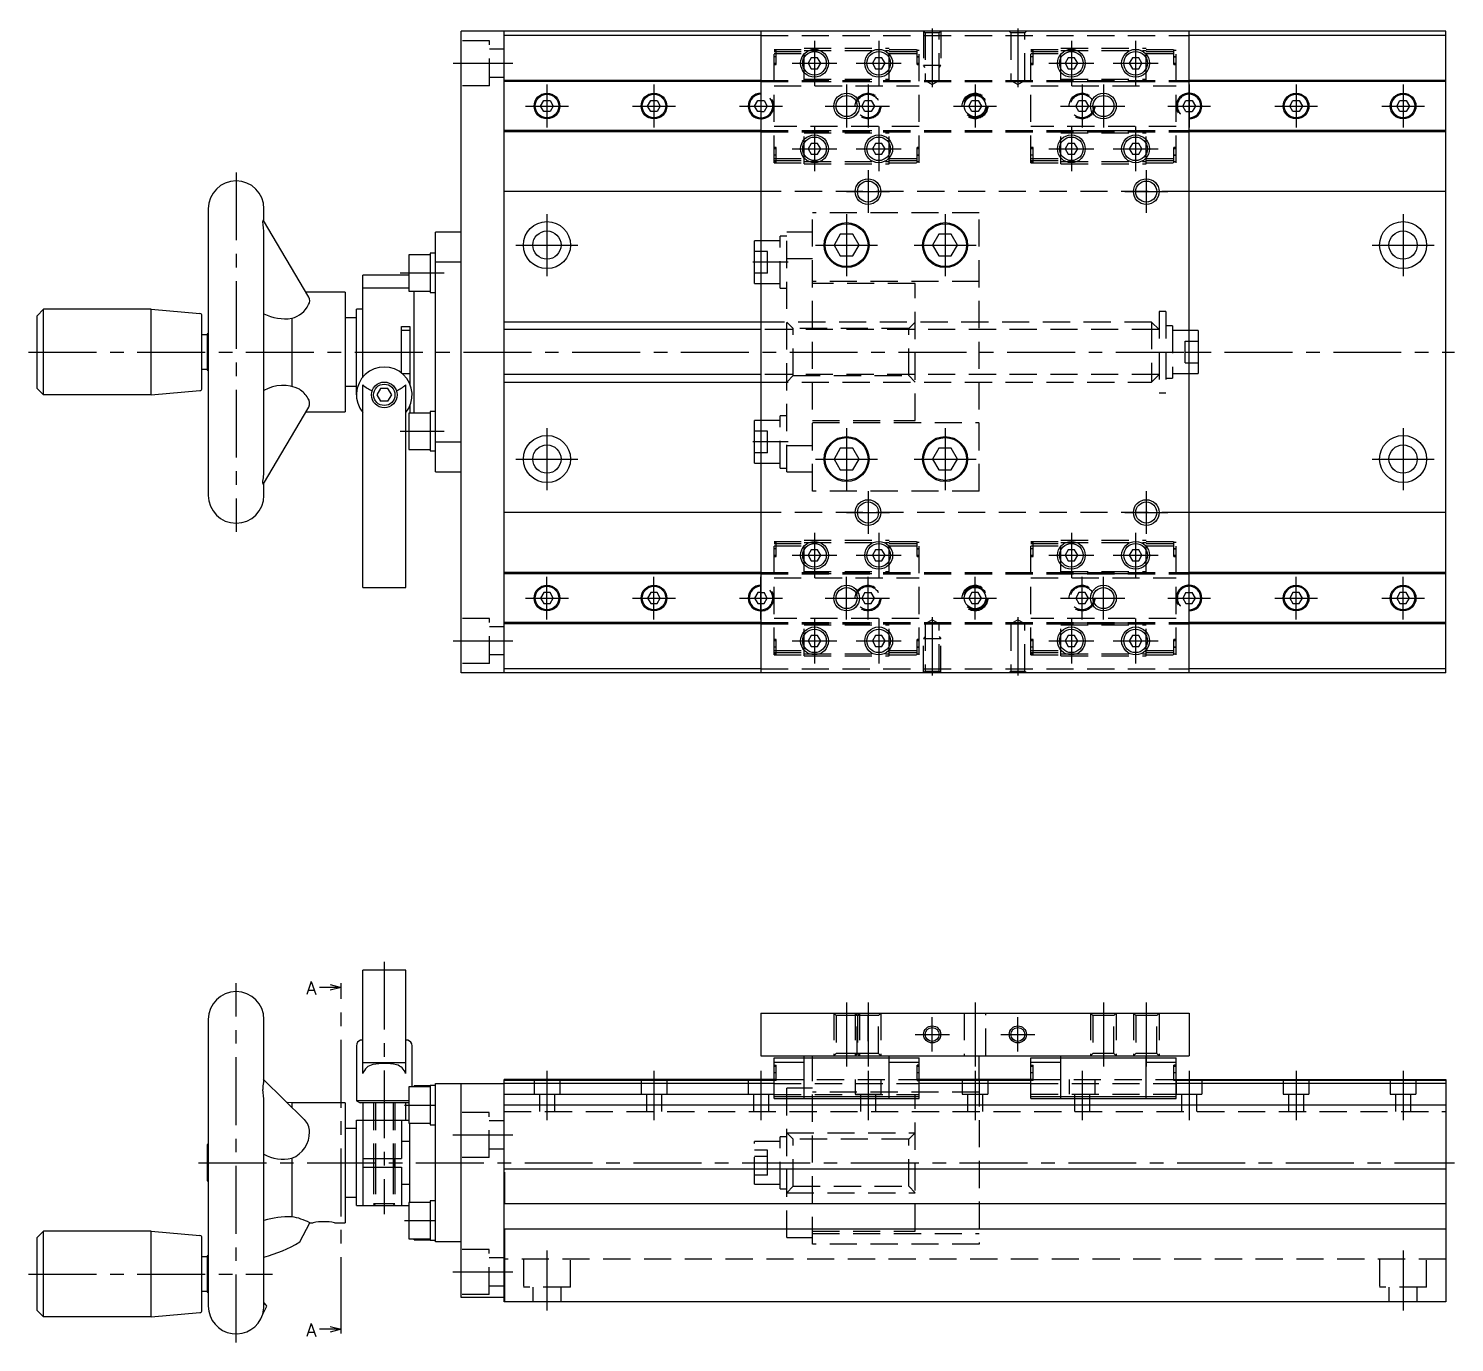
# Model space of a CAD drawing. Extents: x -2 to 534, y -8 to 325.
# Drawn here: x 200.9 to 534, y 18 to 325.1 of the extents above; entities that cross this region are included whole.
import ezdxf

# ---------------------------------------------------------------- set-up
doc = ezdxf.new("R2010")
doc.units = 0
doc.header["$LTSCALE"] = 0.5
doc.linetypes.add('CENTER', pattern=[50.8, 31.75, -6.35, 6.35, -6.35])
doc.linetypes.add('DASHED', pattern=[19.05, 12.7, -6.35])
for name, color, linetype in [('MSM_CENTER', 1, 'CENTER'), ('MSM_CONTINUOUS', 7, 'CONTINUOUS'), ('MSM_DASHED', 4, 'DASHED'), ('MSM_NARROW', 5, 'CONTINUOUS'), ('MSM_PART_NUMBER', 7, 'CONTINUOUS')]:
    doc.layers.add(name, color=color, linetype=linetype)
doc.styles.get("Standard").update_dxf_attribs({"font": 'txt.shx', "height": 3, "bigfont": 'bigfont.shx'})

msp = doc.modelspace()

# ---------------------------------------------------------------- linework, layer by layer
at = {"layer": 'MSM_CENTER'}
for p, q in [((412.01, 325.1), (412.01, 311.42)), ((432.01, 325.1), (432.01, 311.42)), ((384.51, 322.23), (384.51, 311.73)), ((399.51, 322.23), (399.51, 311.73)), ((444.51, 322.23), (444.51, 311.73)), ((459.51, 322.23), (459.51, 311.73)), ((300.08, 316.98), (314.08, 316.98)), ((375.58, 318.48), (375.03, 318.48)), ((379.26, 316.98), (389.76, 316.98)), ((394.26, 316.98), (404.76, 316.98)), ((408.98, 318.48), (408.43, 318.48)), ((435.58, 318.48), (435.03, 318.48)), ((439.26, 316.98), (449.76, 316.98)), ((454.26, 316.98), (464.76, 316.98)), ((468.98, 318.48), (468.43, 318.48)), ((322.01, 311.98), (322.01, 301.98)), ((347.01, 311.98), (347.01, 301.98)), ((372.01, 311.98), (372.01, 301.98)), ((392.01, 311.98), (392.01, 301.98)), ((397.01, 311.98), (397.01, 301.98)), ((422.01, 311.98), (422.01, 301.98)), ((447.01, 311.98), (447.01, 301.98)), ((452.01, 311.98), (452.01, 301.98)), ((472.01, 311.98), (472.01, 301.98)), ((497.01, 311.98), (497.01, 301.98)), ((522.01, 311.98), (522.01, 301.98)), ((317.01, 306.98), (327.01, 306.98)), ((342.01, 306.98), (352.01, 306.98)), ((367.01, 306.98), (377.01, 306.98)), ((387.01, 306.98), (402.01, 306.98)), ((417.01, 306.98), (427.01, 306.98)), ((442.01, 306.98), (457.01, 306.98)), ((467.01, 306.98), (477.01, 306.98)), ((492.01, 306.98), (502.01, 306.98)), ((517.01, 306.98), (527.01, 306.98)), ((384.51, 302.23), (384.51, 291.73)), ((399.51, 302.23), (399.51, 291.73)), ((444.51, 302.23), (444.51, 291.73)), ((459.51, 302.23), (459.51, 291.73)), ((379.26, 296.98), (389.76, 296.98)), ((394.26, 296.98), (404.76, 296.98)), ((439.26, 296.98), (449.76, 296.98)), ((454.26, 296.98), (464.76, 296.98)), ((375.58, 295.48), (375.03, 295.48)), ((408.98, 295.48), (408.43, 295.48)), ((435.58, 295.48), (435.03, 295.48)), ((468.98, 295.48), (468.43, 295.48)), ((249.41, 291.48), (249.41, 207.48)), ((397.01, 291.98), (397.01, 281.98)), ((462.01, 291.98), (462.01, 281.98)), ((392.01, 286.98), (402.01, 286.98)), ((457.01, 286.98), (467.01, 286.98)), ((322.01, 281.73), (322.01, 267.23)), ((392.01, 281.73), (392.01, 267.23)), ((415.01, 281.73), (415.01, 267.23)), ((522.01, 281.73), (522.01, 267.23)), ((314.76, 274.48), (329.26, 274.48)), ((384.76, 274.48), (399.26, 274.48)), ((407.76, 274.48), (422.26, 274.48)), ((514.76, 274.48), (529.26, 274.48)), ((378.38, 270.48), (370.13, 270.48)), ((287.71, 267.98), (298.01, 267.98)), ((200.91, 249.48), (534.01, 249.48)), ((287.71, 230.98), (298.01, 230.98)), ((322.01, 231.73), (322.01, 217.23)), ((392.01, 231.73), (392.01, 217.23)), ((415.01, 231.73), (415.01, 217.23)), ((522.01, 231.73), (522.01, 217.23)), ((378.38, 228.48), (370.13, 228.48)), ((314.76, 224.48), (329.26, 224.48)), ((384.76, 224.48), (399.26, 224.48)), ((407.76, 224.48), (422.26, 224.48)), ((514.76, 224.48), (529.26, 224.48)), ((397.01, 216.98), (397.01, 206.98)), ((462.01, 216.98), (462.01, 206.98)), ((392.01, 211.98), (402.01, 211.98)), ((457.01, 211.98), (467.01, 211.98)), ((384.51, 207.23), (384.51, 196.73)), ((399.51, 207.23), (399.51, 196.73)), ((444.51, 207.23), (444.51, 196.73)), ((459.51, 207.23), (459.51, 196.73)), ((375.58, 203.48), (375.03, 203.48)), ((408.98, 203.48), (408.43, 203.48)), ((435.58, 203.48), (435.03, 203.48)), ((468.98, 203.48), (468.43, 203.48)), ((379.26, 201.98), (389.76, 201.98)), ((394.26, 201.98), (404.76, 201.98)), ((439.26, 201.98), (449.76, 201.98)), ((454.26, 201.98), (464.76, 201.98)), ((322.01, 186.98), (322.01, 196.98)), ((347.01, 186.98), (347.01, 196.98)), ((372.01, 186.98), (372.01, 196.98)), ((392.01, 186.98), (392.01, 196.98)), ((397.01, 186.98), (397.01, 196.98)), ((422.01, 186.98), (422.01, 196.98)), ((447.01, 186.98), (447.01, 196.98)), ((452.01, 186.98), (452.01, 196.98)), ((472.01, 186.98), (472.01, 196.98)), ((497.01, 186.98), (497.01, 196.98)), ((522.01, 186.98), (522.01, 196.98)), ((317.01, 191.98), (327.01, 191.98)), ((342.01, 191.98), (352.01, 191.98)), ((367.01, 191.98), (377.01, 191.98)), ((387.01, 191.98), (402.01, 191.98)), ((417.01, 191.98), (427.01, 191.98)), ((442.01, 191.98), (457.01, 191.98)), ((467.01, 191.98), (477.01, 191.98)), ((492.01, 191.98), (502.01, 191.98)), ((517.01, 191.98), (527.01, 191.98)), ((384.51, 187.23), (384.51, 176.73)), ((399.51, 187.23), (399.51, 176.73)), ((412.01, 187.53), (412.01, 173.86)), ((432.01, 187.53), (432.01, 173.86)), ((444.51, 187.23), (444.51, 176.73)), ((459.51, 187.23), (459.51, 176.73)), ((300.08, 181.98), (314.08, 181.98)), ((375.58, 180.48), (375.03, 180.48)), ((379.26, 181.98), (389.76, 181.98)), ((394.26, 181.98), (404.76, 181.98)), ((408.98, 180.48), (408.43, 180.48)), ((435.58, 180.48), (435.03, 180.48)), ((439.26, 181.98), (449.76, 181.98)), ((454.26, 181.98), (464.76, 181.98)), ((468.98, 180.48), (468.43, 180.48)), ((284.01, 107), (284.01, 48)), ((249.41, 18), (249.41, 102)), ((273.91, 22.08), (273.91, 100)), ((392.01, 97.5), (392.01, 82.5)), ((397.01, 97.5), (397.01, 82.5)), ((422.01, 97.5), (422.01, 82.5)), ((452.01, 97.5), (452.01, 82.5)), ((462.01, 97.5), (462.01, 82.5)), ((412.01, 86), (412.01, 94)), ((432.01, 86), (432.01, 94)), ((408.01, 90), (416.01, 90)), ((428.01, 90), (436.01, 90)), ((322.01, 81.5), (322.01, 70)), ((347.01, 81.5), (347.01, 70)), ((372.01, 81.5), (372.01, 70)), ((375.58, 81), (375.03, 81)), ((397.01, 81.5), (397.01, 70)), ((408.98, 81), (408.43, 81)), ((422.01, 81.5), (422.01, 70)), ((435.58, 81), (435.03, 81)), ((447.01, 81.5), (447.01, 70)), ((468.98, 81), (468.43, 81)), ((472.01, 81.5), (472.01, 70)), ((497.01, 81.5), (497.01, 70)), ((522.01, 81.5), (522.01, 70)), ((288.71, 73.5), (296.01, 73.5)), ((300.01, 66.5), (314.01, 66.5)), ((240.61, 60), (534.01, 60)), ((288.71, 46.5), (296.01, 46.5)), ((322.01, 39.5), (322.01, 25.5)), ((522.01, 39.5), (522.01, 25.5)), ((200.91, 34), (257.91, 34)), ((300.01, 34.5), (314.06, 34.5))]:
    msp.add_line(p, q, dxfattribs=at)
at = {"layer": 'MSM_CONTINUOUS'}
for p, q in [((302.01, 174.48), (302.01, 324.48)), ((312.01, 324.48), (302.01, 324.48)), ((312.01, 174.48), (312.01, 324.48)), ((312.01, 324.43), (312.06, 324.43)), ((372.01, 323.48), (312.01, 323.48)), ((532.01, 324.48), (312.06, 324.48)), ((312.06, 324.48), (312.06, 324.43)), ((372.01, 324.48), (372.01, 174.48)), ((472.01, 174.48), (472.01, 324.48)), ((532.01, 323.48), (472.01, 323.48)), ((532.01, 174.48), (532.01, 324.48)), ((383.77, 318.26), (383.03, 316.98)), ((383.03, 316.98), (383.77, 315.7)), ((385.25, 318.26), (383.77, 318.26)), ((385.99, 316.98), (385.25, 318.26)), ((385.25, 315.7), (385.99, 316.98)), ((398.77, 318.26), (398.03, 316.98)), ((398.03, 316.98), (398.77, 315.7)), ((400.25, 318.26), (398.77, 318.26)), ((400.99, 316.98), (400.25, 318.26)), ((400.25, 315.7), (400.99, 316.98)), ((443.77, 318.26), (443.03, 316.98)), ((443.03, 316.98), (443.77, 315.7)), ((445.25, 318.26), (443.77, 318.26)), ((445.99, 316.98), (445.25, 318.26)), ((445.25, 315.7), (445.99, 316.98)), ((458.77, 318.26), (458.03, 316.98)), ((458.03, 316.98), (458.77, 315.7)), ((460.25, 318.26), (458.77, 318.26)), ((460.99, 316.98), (460.25, 318.26)), ((460.25, 315.7), (460.99, 316.98)), ((383.77, 315.7), (385.25, 315.7)), ((398.77, 315.7), (400.25, 315.7)), ((443.77, 315.7), (445.25, 315.7)), ((458.77, 315.7), (460.25, 315.7)), ((372.01, 312.98), (312.01, 312.98)), ((372.01, 312.68), (312.01, 312.68)), ((532.01, 312.98), (472.01, 312.98)), ((531.96, 312.68), (472.01, 312.68)), ((531.96, 300.98), (531.96, 312.98)), ((320.53, 306.98), (321.27, 308.26)), ((321.27, 305.7), (320.53, 306.98)), ((321.27, 308.26), (322.75, 308.26)), ((322.75, 308.26), (323.49, 306.98)), ((323.49, 306.98), (322.75, 305.7)), ((345.53, 306.98), (346.27, 308.26)), ((346.27, 305.7), (345.53, 306.98)), ((346.27, 308.26), (347.75, 308.26)), ((347.75, 308.26), (348.49, 306.98)), ((348.49, 306.98), (347.75, 305.7)), ((370.53, 306.98), (371.27, 308.26)), ((371.27, 305.7), (370.53, 306.98)), ((371.27, 308.26), (372.01, 308.26)), ((420.53, 306.98), (421.27, 308.26)), ((421.27, 305.7), (420.53, 306.98)), ((421.27, 308.26), (422.75, 308.26)), ((422.75, 308.26), (423.49, 306.98)), ((423.49, 306.98), (422.75, 305.7)), ((472.01, 308.26), (472.75, 308.26)), ((472.75, 308.26), (473.49, 306.98)), ((473.49, 306.98), (472.75, 305.7)), ((495.53, 306.98), (496.27, 308.26)), ((496.27, 305.7), (495.53, 306.98)), ((496.27, 308.26), (497.75, 308.26)), ((497.75, 308.26), (498.49, 306.98)), ((498.49, 306.98), (497.75, 305.7)), ((520.53, 306.98), (521.27, 308.26)), ((521.27, 305.7), (520.53, 306.98)), ((521.27, 308.26), (522.75, 308.26)), ((522.75, 308.26), (523.49, 306.98)), ((523.49, 306.98), (522.75, 305.7)), ((322.75, 305.7), (321.27, 305.7)), ((347.75, 305.7), (346.27, 305.7)), ((372.01, 305.7), (371.27, 305.7)), ((422.75, 305.7), (421.27, 305.7)), ((472.01, 305.7), (472.75, 305.7)), ((497.75, 305.7), (496.27, 305.7)), ((522.75, 305.7), (521.27, 305.7)), ((372.01, 301.28), (312.01, 301.28)), ((372.01, 300.98), (312.01, 300.98)), ((531.96, 301.28), (472.01, 301.28)), ((531.96, 300.98), (472.01, 300.98)), ((383.77, 298.26), (383.03, 296.98)), ((383.03, 296.98), (383.77, 295.7)), ((385.25, 298.26), (383.77, 298.26)), ((385.99, 296.98), (385.25, 298.26)), ((385.25, 295.7), (385.99, 296.98)), ((398.77, 298.26), (398.03, 296.98)), ((398.03, 296.98), (398.77, 295.7)), ((400.25, 298.26), (398.77, 298.26)), ((400.99, 296.98), (400.25, 298.26)), ((400.25, 295.7), (400.99, 296.98)), ((443.77, 298.26), (443.03, 296.98)), ((443.03, 296.98), (443.77, 295.7)), ((445.25, 298.26), (443.77, 298.26)), ((445.99, 296.98), (445.25, 298.26)), ((445.25, 295.7), (445.99, 296.98)), ((458.77, 298.26), (458.03, 296.98)), ((458.03, 296.98), (458.77, 295.7)), ((460.25, 298.26), (458.77, 298.26)), ((460.99, 296.98), (460.25, 298.26)), ((460.25, 295.7), (460.99, 296.98)), ((383.77, 295.7), (385.25, 295.7)), ((398.77, 295.7), (400.25, 295.7)), ((443.77, 295.7), (445.25, 295.7)), ((458.77, 295.7), (460.25, 295.7)), ((372.01, 286.98), (312.01, 286.98)), ((532.01, 286.98), (472.01, 286.98)), ((242.91, 282.98), (242.91, 215.98)), ((266.4, 262.33), (255.81, 280.23)), ((255.91, 280.07), (255.91, 282.98)), ((255.91, 222.01), (255.91, 276.94)), ((302.01, 277.48), (296.01, 277.48)), ((296.01, 221.48), (296.01, 277.48)), ((390.54, 277.02), (389.08, 274.48)), ((393.47, 277.02), (390.54, 277.02)), ((394.94, 274.48), (393.47, 277.02)), ((413.54, 277.02), (412.08, 274.48)), ((416.47, 277.02), (413.54, 277.02)), ((417.94, 274.48), (416.47, 277.02)), ((370.51, 265.48), (370.51, 275.48)), ((372.01, 275.48), (370.51, 275.48)), ((389.08, 274.48), (390.54, 271.94)), ((393.47, 271.94), (394.94, 274.48)), ((412.08, 274.48), (413.54, 271.94)), ((416.47, 271.94), (417.94, 274.48)), ((289.71, 272.23), (289.71, 263.73)), ((294.71, 272.23), (289.71, 272.23)), ((294.71, 272.58), (294.71, 263.38)), ((296.01, 272.58), (294.71, 272.58)), ((302.01, 270.49), (296.01, 270.49)), ((390.54, 271.94), (393.47, 271.94)), ((413.54, 271.94), (416.47, 271.94)), ((279.01, 243.63), (279.01, 267.48)), ((289.71, 267.48), (279.01, 267.48)), ((274.91, 263.48), (265.73, 263.48)), ((274.91, 263.48), (274.91, 235.48)), ((289.71, 264.44), (279.01, 264.44)), ((289.71, 263.73), (294.71, 263.73)), ((291.01, 235.23), (291.01, 263.73)), ((294.71, 263.38), (296.01, 263.38)), ((370.51, 265.48), (372.01, 265.48)), ((202.91, 257.98), (204.41, 259.48)), ((202.91, 240.98), (202.91, 257.98)), ((229.57, 259.48), (204.41, 259.48)), ((204.41, 239.48), (204.41, 259.48)), ((229.57, 239.48), (229.57, 259.48)), ((229.57, 259.48), (240.95, 258.48)), ((241.41, 240.97), (241.41, 257.98)), ((262.41, 257.37), (262.41, 241.42)), ((277.51, 257.48), (274.91, 257.48)), ((277.51, 239.48), (277.51, 259.48)), ((279.01, 259.48), (277.51, 259.48)), ((242.61, 253.48), (241.41, 253.48)), ((242.61, 253.73), (242.61, 245.23)), ((242.91, 253.73), (242.61, 253.73)), ((288.01, 255.48), (290.01, 255.48)), ((288.01, 244.6), (288.01, 255.48)), ((290.01, 254.48), (288.01, 254.48)), ((290.01, 255.48), (290.01, 241.98)), ((372.01, 256.48), (312.01, 256.48)), ((474.11, 254.48), (472.01, 254.48)), ((474.11, 254.48), (474.11, 244.48)), ((241.41, 245.48), (242.61, 245.48)), ((242.61, 245.23), (242.91, 245.23)), ((288.16, 244.48), (290.01, 244.48)), ((472.01, 244.48), (474.11, 244.48)), ((204.41, 239.48), (202.91, 240.98)), ((229.57, 239.48), (240.95, 240.47)), ((274.91, 241.48), (277.51, 241.48)), ((279.01, 194.48), (279.01, 241.81)), ((283.14, 240.98), (282.28, 239.48)), ((284.87, 240.98), (283.14, 240.98)), ((285.74, 239.48), (284.87, 240.98)), ((289.01, 194.48), (289.01, 241.81)), ((312.01, 242.48), (372.01, 242.48)), ((229.57, 239.48), (204.41, 239.48)), ((255.81, 218.72), (266.4, 236.62)), ((282.28, 239.48), (283.14, 237.98)), ((284.87, 237.98), (283.14, 237.98)), ((284.87, 237.98), (285.74, 239.48)), ((290.01, 236.98), (290.01, 235.23)), ((265.73, 235.48), (274.91, 235.48)), ((289.71, 235.23), (289.71, 226.73)), ((294.71, 235.23), (289.71, 235.23)), ((294.71, 235.58), (294.71, 226.38)), ((296.01, 235.58), (294.71, 235.58)), ((370.51, 223.48), (370.51, 233.48)), ((372.01, 233.48), (370.51, 233.48)), ((289.71, 226.73), (294.71, 226.73)), ((296.01, 228.46), (302.01, 228.46)), ((390.54, 227.02), (389.08, 224.48)), ((393.47, 227.02), (390.54, 227.02)), ((394.94, 224.48), (393.47, 227.02)), ((413.54, 227.02), (412.08, 224.48)), ((416.47, 227.02), (413.54, 227.02)), ((417.94, 224.48), (416.47, 227.02)), ((294.71, 226.38), (296.01, 226.38)), ((370.51, 223.48), (372.01, 223.48)), ((389.08, 224.48), (390.54, 221.94)), ((393.47, 221.94), (394.94, 224.48)), ((412.08, 224.48), (413.54, 221.94)), ((416.47, 221.94), (417.94, 224.48)), ((296.01, 221.48), (302.01, 221.48)), ((390.54, 221.94), (393.47, 221.94)), ((413.54, 221.94), (416.47, 221.94)), ((255.91, 215.98), (255.91, 218.88)), ((372.01, 211.98), (312.01, 211.98)), ((532.01, 211.98), (472.01, 211.98)), ((383.77, 203.26), (383.03, 201.98)), ((385.25, 203.26), (383.77, 203.26)), ((385.99, 201.98), (385.25, 203.26)), ((398.77, 203.26), (398.03, 201.98)), ((400.25, 203.26), (398.77, 203.26)), ((400.99, 201.98), (400.25, 203.26)), ((443.77, 203.26), (443.03, 201.98)), ((445.25, 203.26), (443.77, 203.26)), ((445.99, 201.98), (445.25, 203.26)), ((458.77, 203.26), (458.03, 201.98)), ((460.25, 203.26), (458.77, 203.26)), ((460.99, 201.98), (460.25, 203.26)), ((383.03, 201.98), (383.77, 200.7)), ((383.77, 200.7), (385.25, 200.7)), ((385.25, 200.7), (385.99, 201.98)), ((398.03, 201.98), (398.77, 200.7)), ((398.77, 200.7), (400.25, 200.7)), ((400.25, 200.7), (400.99, 201.98)), ((443.03, 201.98), (443.77, 200.7)), ((443.77, 200.7), (445.25, 200.7)), ((445.25, 200.7), (445.99, 201.98)), ((458.03, 201.98), (458.77, 200.7)), ((458.77, 200.7), (460.25, 200.7)), ((460.25, 200.7), (460.99, 201.98)), ((372.01, 197.98), (312.01, 197.98)), ((372.01, 197.68), (312.01, 197.68)), ((531.96, 197.98), (472.01, 197.98)), ((531.96, 197.68), (472.01, 197.68)), ((531.96, 185.98), (531.96, 197.98)), ((279.01, 194.48), (289.01, 194.48)), ((321.27, 193.26), (320.53, 191.98)), ((322.75, 193.26), (321.27, 193.26)), ((323.49, 191.98), (322.75, 193.26)), ((346.27, 193.26), (345.53, 191.98)), ((347.75, 193.26), (346.27, 193.26)), ((348.49, 191.98), (347.75, 193.26)), ((371.27, 193.26), (370.53, 191.98)), ((372.01, 193.26), (371.27, 193.26)), ((421.27, 193.26), (420.53, 191.98)), ((422.75, 193.26), (421.27, 193.26)), ((423.49, 191.98), (422.75, 193.26)), ((472.01, 193.26), (472.75, 193.26)), ((473.49, 191.98), (472.75, 193.26)), ((496.27, 193.26), (495.53, 191.98)), ((497.75, 193.26), (496.27, 193.26)), ((498.49, 191.98), (497.75, 193.26)), ((521.27, 193.26), (520.53, 191.98)), ((522.75, 193.26), (521.27, 193.26)), ((523.49, 191.98), (522.75, 193.26)), ((320.53, 191.98), (321.27, 190.7)), ((321.27, 190.7), (322.75, 190.7)), ((322.75, 190.7), (323.49, 191.98)), ((345.53, 191.98), (346.27, 190.7)), ((346.27, 190.7), (347.75, 190.7)), ((347.75, 190.7), (348.49, 191.98)), ((370.53, 191.98), (371.27, 190.7)), ((371.27, 190.7), (372.01, 190.7)), ((420.53, 191.98), (421.27, 190.7)), ((421.27, 190.7), (422.75, 190.7)), ((422.75, 190.7), (423.49, 191.98)), ((472.01, 190.7), (472.75, 190.7)), ((472.75, 190.7), (473.49, 191.98)), ((495.53, 191.98), (496.27, 190.7)), ((496.27, 190.7), (497.75, 190.7)), ((497.75, 190.7), (498.49, 191.98)), ((520.53, 191.98), (521.27, 190.7)), ((521.27, 190.7), (522.75, 190.7)), ((522.75, 190.7), (523.49, 191.98)), ((372.01, 186.28), (312.01, 186.28)), ((372.01, 185.98), (312.01, 185.98)), ((383.77, 183.26), (383.03, 181.98)), ((385.25, 183.26), (383.77, 183.26)), ((385.99, 181.98), (385.25, 183.26)), ((398.77, 183.26), (398.03, 181.98)), ((400.25, 183.26), (398.77, 183.26)), ((400.99, 181.98), (400.25, 183.26)), ((443.77, 183.26), (443.03, 181.98)), ((445.25, 183.26), (443.77, 183.26)), ((445.99, 181.98), (445.25, 183.26)), ((458.77, 183.26), (458.03, 181.98)), ((460.25, 183.26), (458.77, 183.26)), ((460.99, 181.98), (460.25, 183.26)), ((531.96, 186.28), (472.01, 186.28)), ((532.01, 185.98), (472.01, 185.98)), ((383.03, 181.98), (383.77, 180.7)), ((383.77, 180.7), (385.25, 180.7)), ((385.25, 180.7), (385.99, 181.98)), ((398.03, 181.98), (398.77, 180.7)), ((398.77, 180.7), (400.25, 180.7)), ((400.25, 180.7), (400.99, 181.98)), ((443.03, 181.98), (443.77, 180.7)), ((443.77, 180.7), (445.25, 180.7)), ((445.25, 180.7), (445.99, 181.98)), ((458.03, 181.98), (458.77, 180.7)), ((458.77, 180.7), (460.25, 180.7)), ((460.25, 180.7), (460.99, 181.98)), ((312.01, 174.48), (302.01, 174.48)), ((372.01, 175.48), (312.01, 175.48)), ((312.06, 174.53), (312.01, 174.53)), ((312.06, 174.53), (312.06, 174.48)), ((532.01, 174.48), (312.06, 174.48)), ((532.01, 175.48), (472.01, 175.48)), ((279.01, 80.86), (279.01, 105)), ((289.01, 105), (279.01, 105)), ((289.01, 80.86), (289.01, 105)), ((242.91, 93.5), (242.91, 26.5)), ((255.91, 79.35), (255.91, 93.5)), ((372.01, 95), (372.01, 85)), ((372.01, 95), (472.01, 95)), ((472.01, 95), (472.01, 85)), ((277.51, 87.37), (277.51, 74.5)), ((290.51, 77.75), (290.51, 87.37)), ((279.01, 83.42), (289.01, 83.42)), ((372.01, 85), (472.01, 85)), ((375.06, 84.5), (408.96, 84.5)), ((375.06, 75), (375.06, 84.5)), ((375.06, 83.5), (382.06, 83.5)), ((382.06, 75), (382.06, 85)), ((401.96, 75), (401.96, 85)), ((401.96, 83.5), (408.96, 83.5)), ((408.96, 75), (408.96, 84.5)), ((423.01, 79.5), (423.01, 85)), ((435.06, 75), (435.06, 84.5)), ((435.06, 84.5), (468.96, 84.5)), ((435.06, 83.5), (442.06, 83.5)), ((442.06, 75), (442.06, 85)), ((461.96, 75), (461.96, 85)), ((461.96, 83.5), (468.96, 83.5)), ((468.96, 75), (468.96, 84.5)), ((375.06, 82.8), (375.56, 82.8)), ((375.56, 82.5), (375.06, 82.5)), ((375.56, 79.2), (375.56, 82.8)), ((408.46, 79.2), (408.46, 82.8)), ((408.96, 82.8), (408.46, 82.8)), ((408.96, 82.5), (408.46, 82.5)), ((435.06, 82.8), (435.56, 82.8)), ((435.56, 82.5), (435.06, 82.5)), ((435.56, 79.2), (435.56, 82.8)), ((468.96, 82.8), (468.46, 82.8)), ((468.46, 79.2), (468.46, 82.8)), ((468.96, 82.5), (468.46, 82.5)), ((265.33, 70.15), (255.8, 79.46)), ((255.91, 79.17), (255.91, 79.2)), ((294.71, 77.75), (289.71, 77.75)), ((289.71, 77.75), (289.71, 69.25)), ((291.01, 77.75), (291.01, 78)), ((294.71, 78), (291.01, 78)), ((296.01, 78.1), (294.71, 78.1)), ((294.71, 78.1), (294.71, 68.9)), ((296.01, 78.5), (312.01, 78.5)), ((296.01, 41.5), (296.01, 78.5)), ((302.01, 28.5), (302.01, 78.5)), ((312.01, 27.5), (312.01, 79.5)), ((375.56, 79.5), (312.01, 79.5)), ((375.56, 79.2), (312.01, 79.2)), ((375.06, 78.55), (312.01, 78.55)), ((375.56, 79.2), (375.06, 79.2)), ((435.56, 79.5), (408.46, 79.5)), ((408.46, 79.2), (408.96, 79.2)), ((435.06, 79.2), (408.96, 79.2)), ((435.06, 78.55), (408.96, 78.55)), ((435.56, 79.2), (435.06, 79.2)), ((468.46, 79.5), (532.01, 79.5)), ((532.01, 79.2), (468.46, 79.2)), ((532.01, 78.55), (468.96, 78.55)), ((532.01, 79.5), (532.01, 27.5)), ((255.91, 26.62), (255.91, 74.2)), ((262.41, 74), (261.29, 74.1)), ((274.91, 74), (262.41, 74)), ((262.41, 74), (262.41, 73.01)), ((274.91, 74), (274.91, 46)), ((289.71, 74.5), (277.51, 74.5)), ((277.51, 74.5), (278.37, 74)), ((289.64, 74), (278.37, 74)), ((279.01, 74), (279.01, 50)), ((289.01, 70), (289.01, 74)), ((289.64, 74), (289.71, 74.04)), ((375.06, 75.95), (312.01, 75.95)), ((532.01, 73.5), (312.01, 73.5)), ((375.06, 75.5), (408.96, 75.5)), ((375.06, 75), (408.96, 75)), ((435.06, 75.5), (468.96, 75.5)), ((435.06, 75), (468.96, 75)), ((277.51, 70), (289.71, 70)), ((277.51, 50), (277.51, 70)), ((288.01, 70), (288.01, 61)), ((277.51, 68), (274.91, 68)), ((289.71, 69.25), (294.71, 69.25)), ((290.01, 50.75), (290.01, 69.25)), ((294.71, 68.9), (296.01, 68.9)), ((242.91, 64.25), (242.61, 64.25)), ((242.61, 64.25), (242.61, 55.75)), ((290.01, 65), (288.01, 65)), ((262.41, 61.06), (262.41, 47.38)), ((279.01, 61), (288.01, 61)), ((281.51, 61), (281.51, 59)), ((281.51, 61), (281.51, 59)), ((286.51, 59), (286.51, 61)), ((286.51, 61), (286.51, 59)), ((279.01, 59), (288.01, 59)), ((288.01, 59), (288.01, 50)), ((532.01, 58.5), (312.01, 58.5)), ((312.06, 57.81), (312.01, 57.81)), ((312.06, 57.81), (312.06, 50.5)), ((242.61, 55.75), (242.91, 55.75)), ((288.01, 55), (290.01, 55)), ((274.91, 52), (277.51, 52)), ((277.51, 50), (289.71, 50)), ((294.71, 50.75), (289.71, 50.75)), ((289.71, 50.75), (289.71, 42.25)), ((296.01, 51.1), (294.71, 51.1)), ((294.71, 51.1), (294.71, 41.9)), ((312.01, 50.5), (532.01, 50.5)), ((202.91, 42.5), (204.41, 44)), ((229.57, 44), (204.41, 44)), ((204.41, 24), (204.41, 44)), ((229.57, 24), (229.57, 44)), ((229.57, 44), (240.95, 43)), ((264.28, 41.49), (266.59, 46)), ((266.58, 46), (267.41, 46)), ((272.4, 46), (274.91, 46)), ((532.01, 44.5), (312.01, 44.5)), ((312.06, 44.5), (312.06, 27.5)), ((202.91, 25.5), (202.91, 42.5)), ((241.41, 25.49), (241.41, 42.51)), ((289.71, 42.25), (294.71, 42.25)), ((291.01, 42), (291.01, 42.25)), ((291.01, 42), (294.71, 42)), ((294.71, 41.9), (296.01, 41.9)), ((302.01, 41.5), (296.01, 41.5)), ((242.61, 38), (241.41, 38)), ((242.61, 38.25), (242.61, 29.75)), ((242.91, 38.25), (242.61, 38.25)), ((241.41, 30), (242.61, 30)), ((242.61, 29.75), (242.91, 29.75)), ((312.01, 28.5), (302.01, 28.5)), ((532.01, 27.5), (312.01, 27.5)), ((204.41, 24), (202.91, 25.5)), ((229.57, 24), (204.41, 24)), ((229.57, 24), (240.95, 25)), ((255.62, 24.6), (256.6, 26.51))]:
    msp.add_line(p, q, dxfattribs=at)
for centre, radius in [((384.51, 316.98), 3.25), ((399.51, 316.98), 3.25), ((444.51, 316.98), 3.25), ((459.51, 316.98), 3.25), ((384.51, 316.98), 2.75), ((399.51, 316.98), 2.75), ((444.51, 316.98), 2.75), ((459.51, 316.98), 2.75), ((322.01, 306.98), 3), ((347.01, 306.98), 3), ((497.01, 306.98), 3), ((522.01, 306.98), 3), ((322.01, 306.98), 2.75), ((347.01, 306.98), 2.75), ((392.01, 306.98), 2.46), ((422.01, 306.98), 2.5), ((452.01, 306.98), 2.46), ((497.01, 306.98), 2.75), ((522.01, 306.98), 2.75), ((384.51, 296.98), 3.25), ((399.51, 296.98), 3.25), ((444.51, 296.98), 3.25), ((459.51, 296.98), 3.25), ((384.51, 296.98), 2.75), ((399.51, 296.98), 2.75), ((444.51, 296.98), 2.75), ((459.51, 296.98), 2.75), ((397.01, 286.98), 2.46), ((462.01, 286.98), 2.46), ((322.01, 274.48), 5.5), ((522.01, 274.48), 5.5), ((322.01, 274.48), 3.3), ((392.01, 274.48), 5.25), ((392.01, 274.48), 5), ((415.01, 274.48), 5.25), ((415.01, 274.48), 5), ((522.01, 274.48), 3.3), ((284.01, 239.48), 3), ((284.01, 239.48), 2.5), ((322.01, 224.48), 5.5), ((522.01, 224.48), 5.5), ((322.01, 224.48), 3.3), ((392.01, 224.48), 5.25), ((392.01, 224.48), 5), ((415.01, 224.48), 5.25), ((415.01, 224.48), 5), ((522.01, 224.48), 3.3), ((397.01, 211.98), 2.46), ((462.01, 211.98), 2.46), ((384.51, 201.98), 3.25), ((384.51, 201.98), 2.75), ((399.51, 201.98), 3.25), ((399.51, 201.98), 2.75), ((444.51, 201.98), 3.25), ((444.51, 201.98), 2.75), ((459.51, 201.98), 3.25), ((459.51, 201.98), 2.75), ((322.01, 191.98), 3), ((322.01, 191.98), 2.75), ((347.01, 191.98), 3), ((347.01, 191.98), 2.75), ((392.01, 191.98), 2.46), ((422.01, 191.98), 2.5), ((452.01, 191.98), 2.46), ((497.01, 191.98), 3), ((497.01, 191.98), 2.75), ((522.01, 191.98), 3), ((522.01, 191.98), 2.75), ((384.51, 181.98), 3.25), ((384.51, 181.98), 2.75), ((399.51, 181.98), 3.25), ((399.51, 181.98), 2.75), ((444.51, 181.98), 3.25), ((444.51, 181.98), 2.75), ((459.51, 181.98), 3.25), ((459.51, 181.98), 2.75), ((412.01, 90), 1.62), ((432.01, 90), 1.62)]:
    msp.add_circle(centre, radius, dxfattribs=at)
for centre, radius, start, end in [((372.01, 306.98), 3, 90, 270), ((472.01, 306.98), 3, 270, 90), ((372.01, 306.98), 2.75, 90, 270), ((472.01, 306.98), 2.75, 270, 90), ((249.41, 282.98), 6.5, 0, 180), ((256.03, 280.11), 0.409, 147.3169, 194.7042), ((234.88, 276.59), 21.03, 0.9537, 9.3449), ((255.68, 280.2), 0.137, 15.5493, 88.8335), ((260.86, 263.27), 6.1, 284.6919, 333.6871), ((264.71, 261.52), 1.88, 329.5739, 25.5839), ((240.91, 257.98), 0.5, 0, 85), ((260.85, 268.21), 10.95, 243.1033, 278.1798), ((284.01, 239.48), 6.5, 320.2849, 219.7151), ((240.91, 240.97), 0.5, 275, 0), ((260.29, 232.85), 8.83, 63.8736, 119.8384), ((261.04, 235.76), 5.91, 29.8339, 58.0094), ((283.87, 247.08), 7.17, 227.3401, 247.8909), ((284.15, 247.08), 7.17, 292.1091, 312.6599), ((264.37, 237.45), 2.2, 337.8459, 34.7996), ((-422.87, 303.18), 683.71, 352.91661, 353.05297), ((238.28, 222.24), 17.63, 354.2775, 359.2376), ((256.05, 218.85), 0.423, 177.3591, 212.6166), ((255.28, 219.24), 0.739, 303.4802, 316.0683), ((249.41, 215.98), 6.5, 180, 0), ((372.01, 191.98), 3, 90, 270), ((372.01, 191.98), 2.75, 90, 270), ((472.01, 191.98), 3, 270, 90), ((472.01, 191.98), 2.75, 270, 90), ((249.41, 93.5), 6.5, 0, 180), ((278.81, 87.37), 1.3, 104.5706, 180), ((284.01, 67.36), 21.97, 103.1548, 104.5706), ((284.01, 67.36), 21.97, 75.4294, 76.8452), ((289.21, 87.37), 1.3, 0, 75.4294), ((281.9, 79.96), 3.03, 100.8084, 162.7136), ((283.98, 69.7), 13.5, 77.7627, 101.3139), ((286.17, 80.01), 2.96, 16.691, 76.8786), ((258.65, 77.65), 3.03, 158.9586, 189.5128), ((230.73, 73.58), 25.18, 1.3815, 8.1441), ((255.49, 79.17), 0.42, 353.8602, 43.0782), ((253.81, 79.37), 2.11, 342.3741, 353.3332), ((262.2, 67.11), 4.37, 1.6774, 44.0689), ((260.07, 67.12), 6.49, 291.0715, 1.0786), ((260.31, 69.34), 8.54, 238.9479, 284.1872), ((262.04, 25.84), 21.55, 89.0104, 106.5513), ((260.14, 33.5), 14.07, 62.7193, 80.7314), ((269.91, 32.22), 14, 79.7135, 100.2865), ((240.91, 42.51), 0.5, 0, 85), ((247.61, 69.24), 32.37, 284.8475, 300.9876), ((236.09, 10.05), 26.29, 38.7334, 41.0812), ((240.91, 25.49), 0.5, 275, 0), ((249.41, 26.5), 6.5, 180, 342.9891), ((248.43, 26.64), 7.48, 344.0942, 359.8778)]:
    msp.add_arc(centre, radius, start, end, dxfattribs=at)
at = {"layer": 'MSM_DASHED'}
for p, q in [((372.01, 323.48), (472.01, 323.48)), ((410.01, 324.48), (410.39, 324.1)), ((410.01, 324.48), (410.01, 316.48)), ((410.39, 324.1), (410.39, 312.98)), ((413.63, 324.1), (410.39, 324.1)), ((413.63, 324.1), (414.01, 324.48)), ((413.63, 312.98), (413.63, 324.1)), ((414.01, 324.48), (414.01, 316.48)), ((430.01, 324.48), (430.39, 324.1)), ((430.39, 324.1), (430.39, 312.98)), ((433.63, 324.1), (430.39, 324.1)), ((433.63, 324.1), (434.01, 324.48)), ((433.63, 312.98), (433.63, 324.1)), ((308.61, 322.23), (302.01, 322.23)), ((308.61, 311.73), (308.61, 322.23)), ((312.01, 320.28), (308.61, 320.28)), ((375.06, 293.73), (375.06, 320.23)), ((375.06, 320.23), (382.06, 320.23)), ((375.56, 319.98), (375.06, 319.98)), ((375.56, 316.68), (375.56, 320.23)), ((382.06, 320.48), (401.96, 320.48)), ((382.06, 312.73), (382.06, 320.48)), ((382.06, 319.98), (401.96, 319.98)), ((401.96, 312.73), (401.96, 320.48)), ((401.96, 320.23), (408.96, 320.23)), ((408.46, 316.68), (408.46, 320.23)), ((408.96, 319.98), (408.46, 319.98)), ((408.96, 293.73), (408.96, 320.23)), ((435.06, 320.23), (442.06, 320.23)), ((435.06, 293.73), (435.06, 320.23)), ((435.56, 319.98), (435.06, 319.98)), ((435.56, 316.68), (435.56, 320.23)), ((442.06, 320.48), (461.96, 320.48)), ((442.06, 312.73), (442.06, 320.48)), ((442.06, 319.98), (461.96, 319.98)), ((461.96, 312.73), (461.96, 320.48)), ((461.96, 320.23), (468.96, 320.23)), ((468.46, 316.68), (468.46, 320.23)), ((468.96, 319.98), (468.46, 319.98)), ((468.96, 293.73), (468.96, 320.23)), ((375.06, 319.73), (382.06, 319.73)), ((375.06, 319.23), (382.06, 319.23)), ((375.56, 318.48), (375.06, 318.48)), ((375.06, 316.98), (375.56, 316.98)), ((375.06, 316.68), (375.56, 316.68)), ((401.96, 319.73), (408.96, 319.73)), ((401.96, 319.23), (408.96, 319.23)), ((408.46, 318.48), (408.96, 318.48)), ((408.46, 316.98), (408.96, 316.98)), ((408.46, 316.68), (408.96, 316.68)), ((414.01, 316.48), (410.01, 316.48)), ((410.39, 315.98), (410.01, 316.48)), ((413.63, 315.98), (414.01, 316.48)), ((435.06, 319.73), (442.06, 319.73)), ((435.06, 319.23), (442.06, 319.23)), ((435.56, 318.48), (435.06, 318.48)), ((435.06, 316.98), (435.56, 316.98)), ((435.06, 316.68), (435.56, 316.68)), ((461.96, 319.73), (468.96, 319.73)), ((461.96, 319.23), (468.96, 319.23)), ((468.46, 318.48), (468.96, 318.48)), ((468.46, 316.98), (468.96, 316.98)), ((468.46, 316.68), (468.96, 316.68)), ((312.01, 313.68), (308.61, 313.68)), ((382.06, 313.23), (401.96, 313.23)), ((442.06, 313.23), (461.96, 313.23)), ((308.61, 311.73), (302.01, 311.73)), ((372.01, 312.98), (472.01, 312.98)), ((372.01, 312.68), (472.01, 312.68)), ((375.06, 311.73), (408.96, 311.73)), ((382.06, 312.73), (401.96, 312.73)), ((410.39, 312.98), (412.01, 312.04)), ((412.01, 312.04), (413.63, 312.98)), ((430.39, 312.98), (432.01, 312.04)), ((432.01, 312.04), (433.63, 312.98)), ((435.06, 311.73), (468.96, 311.73)), ((442.06, 312.73), (461.96, 312.73)), ((372.01, 308.26), (372.75, 308.26)), ((372.75, 308.26), (373.49, 306.98)), ((373.49, 306.98), (372.75, 305.7)), ((395.53, 306.98), (396.27, 308.26)), ((396.27, 305.7), (395.53, 306.98)), ((396.27, 308.26), (397.75, 308.26)), ((397.75, 308.26), (398.49, 306.98)), ((398.49, 306.98), (397.75, 305.7)), ((445.53, 306.98), (446.27, 308.26)), ((446.27, 305.7), (445.53, 306.98)), ((446.27, 308.26), (447.75, 308.26)), ((447.75, 308.26), (448.49, 306.98)), ((448.49, 306.98), (447.75, 305.7)), ((470.53, 306.98), (471.27, 308.26)), ((471.27, 305.7), (470.53, 306.98)), ((471.27, 308.26), (472.01, 308.26)), ((372.01, 305.7), (372.75, 305.7)), ((397.75, 305.7), (396.27, 305.7)), ((447.75, 305.7), (446.27, 305.7)), ((471.27, 305.7), (472.01, 305.7)), ((372.01, 301.28), (472.01, 301.28)), ((372.01, 300.98), (472.01, 300.98)), ((408.96, 302.23), (375.06, 302.23)), ((382.06, 301.23), (401.96, 301.23)), ((382.06, 293.48), (382.06, 301.23)), ((382.06, 300.73), (401.96, 300.73)), ((401.96, 293.48), (401.96, 301.23)), ((468.96, 302.23), (435.06, 302.23)), ((442.06, 301.23), (461.96, 301.23)), ((442.06, 293.48), (442.06, 301.23)), ((442.06, 300.73), (461.96, 300.73)), ((461.96, 293.48), (461.96, 301.23)), ((375.56, 297.28), (375.06, 297.28)), ((375.56, 296.98), (375.06, 296.98)), ((375.56, 293.73), (375.56, 297.28)), ((408.46, 293.73), (408.46, 297.28)), ((408.96, 297.28), (408.46, 297.28)), ((408.96, 296.98), (408.46, 296.98)), ((435.56, 297.28), (435.06, 297.28)), ((435.56, 296.98), (435.06, 296.98)), ((435.56, 293.73), (435.56, 297.28)), ((468.46, 293.73), (468.46, 297.28)), ((468.96, 297.28), (468.46, 297.28)), ((468.96, 296.98), (468.46, 296.98)), ((375.56, 295.48), (375.06, 295.48)), ((375.06, 294.73), (382.06, 294.73)), ((375.06, 294.23), (382.06, 294.23)), ((375.06, 293.98), (375.56, 293.98)), ((375.06, 293.73), (382.06, 293.73)), ((382.06, 293.98), (401.96, 293.98)), ((382.06, 293.48), (401.96, 293.48)), ((401.96, 294.73), (408.96, 294.73)), ((401.96, 294.23), (408.96, 294.23)), ((401.96, 293.73), (408.96, 293.73)), ((408.46, 295.48), (408.96, 295.48)), ((408.46, 293.98), (408.96, 293.98)), ((435.56, 295.48), (435.06, 295.48)), ((435.06, 294.73), (442.06, 294.73)), ((435.06, 294.23), (442.06, 294.23)), ((435.06, 293.98), (435.56, 293.98)), ((435.06, 293.73), (442.06, 293.73)), ((442.06, 293.98), (461.96, 293.98)), ((442.06, 293.48), (461.96, 293.48)), ((461.96, 294.73), (468.96, 294.73)), ((461.96, 294.23), (468.96, 294.23)), ((461.96, 293.73), (468.96, 293.73)), ((468.46, 295.48), (468.96, 295.48)), ((468.46, 293.98), (468.96, 293.98)), ((472.01, 286.98), (372.01, 286.98)), ((423.01, 281.98), (384.01, 281.98)), ((384.01, 216.98), (384.01, 281.98)), ((423.01, 216.98), (423.01, 281.98)), ((376.51, 264.38), (376.51, 276.58)), ((378.01, 276.58), (376.51, 276.58)), ((384.01, 277.48), (378.01, 277.48)), ((378.01, 221.48), (378.01, 277.48)), ((376.51, 275.48), (372.01, 275.48)), ((373.51, 273.02), (370.51, 273.02)), ((373.51, 270.48), (370.51, 270.48)), ((373.51, 267.94), (373.51, 273.02)), ((378.01, 271.33), (384.01, 271.33)), ((373.51, 267.94), (370.51, 267.94)), ((372.01, 265.48), (376.51, 265.48)), ((376.51, 264.38), (378.01, 264.38)), ((423.01, 265.98), (384.01, 265.98)), ((408.01, 265.48), (384.01, 265.48)), ((408.01, 233.48), (408.01, 265.48)), ((465.01, 258.98), (465.01, 239.98)), ((466.61, 258.98), (465.01, 258.98)), ((466.61, 258.98), (466.61, 239.98)), ((463.26, 256.48), (372.01, 256.48)), ((465.01, 254.73), (372.01, 254.73)), ((379.51, 254.98), (378.01, 256.48)), ((406.51, 254.98), (379.51, 254.98)), ((379.51, 243.98), (379.51, 254.98)), ((408.01, 256.48), (406.51, 254.98)), ((406.51, 243.98), (406.51, 254.98)), ((465.01, 254.73), (463.26, 256.48)), ((463.26, 256.48), (463.26, 242.48)), ((468.11, 255.58), (466.61, 255.58)), ((468.11, 255.58), (468.11, 243.38)), ((472.01, 254.48), (468.11, 254.48)), ((471.11, 252.02), (474.11, 252.02)), ((471.11, 246.94), (471.11, 252.02)), ((471.11, 249.48), (474.11, 249.48)), ((471.11, 246.94), (474.11, 246.94)), ((465.01, 244.23), (372.01, 244.23)), ((378.01, 242.48), (379.51, 243.98)), ((379.51, 243.98), (406.51, 243.98)), ((406.51, 243.98), (408.01, 242.48)), ((463.26, 242.48), (465.01, 244.23)), ((466.61, 243.38), (468.11, 243.38)), ((468.11, 244.48), (472.01, 244.48)), ((372.01, 242.48), (463.26, 242.48)), ((465.01, 239.98), (466.61, 239.98)), ((376.51, 233.48), (372.01, 233.48)), ((376.51, 222.38), (376.51, 234.58)), ((378.01, 234.58), (376.51, 234.58)), ((384.01, 233.48), (408.01, 233.48)), ((373.51, 231.02), (370.51, 231.02)), ((373.51, 225.94), (373.51, 231.02)), ((384.01, 232.98), (423.01, 232.98)), ((373.51, 228.48), (370.51, 228.48)), ((378.01, 227.62), (384.01, 227.62)), ((373.51, 225.94), (370.51, 225.94)), ((372.01, 223.48), (376.51, 223.48)), ((376.51, 222.38), (378.01, 222.38)), ((378.01, 221.48), (384.01, 221.48)), ((423.01, 216.98), (384.01, 216.98)), ((472.01, 211.98), (372.01, 211.98)), ((375.06, 205.23), (382.06, 205.23)), ((375.06, 178.73), (375.06, 205.23)), ((375.56, 204.98), (375.06, 204.98)), ((375.06, 204.73), (382.06, 204.73)), ((375.06, 204.23), (382.06, 204.23)), ((375.56, 203.48), (375.06, 203.48)), ((375.56, 201.68), (375.56, 205.23)), ((382.06, 205.48), (401.96, 205.48)), ((382.06, 197.73), (382.06, 205.48)), ((382.06, 204.98), (401.96, 204.98)), ((401.96, 197.73), (401.96, 205.48)), ((401.96, 205.23), (408.96, 205.23)), ((401.96, 204.73), (408.96, 204.73)), ((401.96, 204.23), (408.96, 204.23)), ((408.46, 201.68), (408.46, 205.23)), ((408.96, 204.98), (408.46, 204.98)), ((408.46, 203.48), (408.96, 203.48)), ((408.96, 178.73), (408.96, 205.23)), ((435.06, 205.23), (442.06, 205.23)), ((435.06, 178.73), (435.06, 205.23)), ((435.56, 204.98), (435.06, 204.98)), ((435.06, 204.73), (442.06, 204.73)), ((435.06, 204.23), (442.06, 204.23)), ((435.56, 203.48), (435.06, 203.48)), ((435.56, 201.68), (435.56, 205.23)), ((442.06, 205.48), (461.96, 205.48)), ((442.06, 197.73), (442.06, 205.48)), ((442.06, 204.98), (461.96, 204.98)), ((461.96, 197.73), (461.96, 205.48)), ((461.96, 205.23), (468.96, 205.23)), ((461.96, 204.73), (468.96, 204.73)), ((461.96, 204.23), (468.96, 204.23)), ((468.46, 201.68), (468.46, 205.23)), ((468.96, 204.98), (468.46, 204.98)), ((468.46, 203.48), (468.96, 203.48)), ((468.96, 178.73), (468.96, 205.23)), ((375.06, 201.98), (375.56, 201.98)), ((375.06, 201.68), (375.56, 201.68)), ((408.46, 201.98), (408.96, 201.98)), ((408.46, 201.68), (408.96, 201.68)), ((435.06, 201.98), (435.56, 201.98)), ((435.06, 201.68), (435.56, 201.68)), ((468.46, 201.98), (468.96, 201.98)), ((468.46, 201.68), (468.96, 201.68)), ((372.01, 197.98), (472.01, 197.98)), ((372.01, 197.68), (472.01, 197.68)), ((375.06, 196.73), (408.96, 196.73)), ((382.06, 198.23), (401.96, 198.23)), ((382.06, 197.73), (401.96, 197.73)), ((435.06, 196.73), (468.96, 196.73)), ((442.06, 198.23), (461.96, 198.23)), ((442.06, 197.73), (461.96, 197.73)), ((372.01, 193.26), (372.75, 193.26)), ((373.49, 191.98), (372.75, 193.26)), ((396.27, 193.26), (395.53, 191.98)), ((396.27, 193.26), (397.75, 193.26)), ((398.49, 191.98), (397.75, 193.26)), ((446.27, 193.26), (445.53, 191.98)), ((447.75, 193.26), (446.27, 193.26)), ((448.49, 191.98), (447.75, 193.26)), ((471.27, 193.26), (470.53, 191.98)), ((471.27, 193.26), (472.01, 193.26)), ((372.01, 190.7), (372.75, 190.7)), ((372.75, 190.7), (373.49, 191.98)), ((395.53, 191.98), (396.27, 190.7)), ((396.27, 190.7), (397.75, 190.7)), ((397.75, 190.7), (398.49, 191.98)), ((445.53, 191.98), (446.27, 190.7)), ((446.27, 190.7), (447.75, 190.7)), ((447.75, 190.7), (448.49, 191.98)), ((470.53, 191.98), (471.27, 190.7)), ((471.27, 190.7), (472.01, 190.7)), ((308.61, 187.23), (302.01, 187.23)), ((308.61, 176.73), (308.61, 187.23)), ((408.96, 187.23), (375.06, 187.23)), ((412.01, 186.91), (410.39, 185.98)), ((413.63, 185.98), (412.01, 186.91)), ((432.01, 186.91), (430.39, 185.98)), ((433.63, 185.98), (432.01, 186.91)), ((468.96, 187.23), (435.06, 187.23)), ((312.01, 185.28), (308.61, 185.28)), ((372.01, 186.28), (472.01, 186.28)), ((372.01, 185.98), (472.01, 185.98)), ((382.06, 186.23), (401.96, 186.23)), ((382.06, 178.48), (382.06, 186.23)), ((382.06, 185.73), (401.96, 185.73)), ((401.96, 178.48), (401.96, 186.23)), ((410.39, 185.98), (410.39, 174.86)), ((413.63, 174.86), (413.63, 185.98)), ((430.39, 185.98), (430.39, 174.86)), ((433.63, 174.86), (433.63, 185.98)), ((442.06, 178.48), (442.06, 186.23)), ((442.06, 186.23), (461.96, 186.23)), ((442.06, 185.73), (461.96, 185.73)), ((461.96, 178.48), (461.96, 186.23)), ((375.56, 182.28), (375.06, 182.28)), ((375.56, 181.98), (375.06, 181.98)), ((375.56, 180.48), (375.06, 180.48)), ((375.56, 178.73), (375.56, 182.28)), ((408.46, 178.73), (408.46, 182.28)), ((408.96, 182.28), (408.46, 182.28)), ((408.96, 181.98), (408.46, 181.98)), ((408.46, 180.48), (408.96, 180.48)), ((410.39, 182.98), (410.01, 182.48)), ((414.01, 182.48), (410.01, 182.48)), ((410.01, 174.48), (410.01, 182.48)), ((413.63, 182.98), (414.01, 182.48)), ((414.01, 174.48), (414.01, 182.48)), ((435.56, 182.28), (435.06, 182.28)), ((435.56, 181.98), (435.06, 181.98)), ((435.56, 180.48), (435.06, 180.48)), ((435.56, 178.73), (435.56, 182.28)), ((468.46, 178.73), (468.46, 182.28)), ((468.96, 182.28), (468.46, 182.28)), ((468.96, 181.98), (468.46, 181.98)), ((468.46, 180.48), (468.96, 180.48)), ((308.61, 176.73), (302.01, 176.73)), ((312.01, 178.68), (308.61, 178.68)), ((375.06, 179.73), (382.06, 179.73)), ((375.06, 179.23), (382.06, 179.23)), ((375.06, 178.98), (375.56, 178.98)), ((375.06, 178.73), (382.06, 178.73)), ((382.06, 178.98), (401.96, 178.98)), ((382.06, 178.48), (401.96, 178.48)), ((401.96, 179.73), (408.96, 179.73)), ((401.96, 179.23), (408.96, 179.23)), ((401.96, 178.73), (408.96, 178.73)), ((408.46, 178.98), (408.96, 178.98)), ((435.06, 179.73), (442.06, 179.73)), ((435.06, 179.23), (442.06, 179.23)), ((435.06, 178.98), (435.56, 178.98)), ((435.06, 178.73), (442.06, 178.73)), ((442.06, 178.98), (461.96, 178.98)), ((442.06, 178.48), (461.96, 178.48)), ((461.96, 179.73), (468.96, 179.73)), ((461.96, 179.23), (468.96, 179.23)), ((461.96, 178.73), (468.96, 178.73)), ((468.46, 178.98), (468.96, 178.98)), ((372.01, 175.48), (472.01, 175.48)), ((410.39, 174.86), (410.01, 174.48)), ((413.63, 174.86), (410.39, 174.86)), ((414.01, 174.48), (413.63, 174.86)), ((430.39, 174.86), (430.01, 174.48)), ((433.63, 174.86), (430.39, 174.86)), ((434.01, 174.48), (433.63, 174.86)), ((389.01, 95), (389.55, 94.46)), ((389.01, 95), (389.01, 85)), ((389.55, 94.46), (389.55, 85.54)), ((394.47, 94.46), (389.55, 94.46)), ((394.01, 95), (394.55, 94.46)), ((394.01, 95), (394.01, 85)), ((394.47, 94.46), (395.01, 95)), ((394.47, 85.54), (394.47, 94.46)), ((394.55, 94.46), (394.55, 85.54)), ((399.47, 94.46), (394.55, 94.46)), ((395.01, 95), (395.01, 85)), ((397.01, 88.4), (397.01, 94.4)), ((399.47, 94.46), (400.01, 95)), ((399.47, 85.54), (399.47, 94.46)), ((400.01, 95), (400.01, 85)), ((419.51, 95), (419.51, 85)), ((424.51, 85), (424.51, 95)), ((449.01, 95), (449.55, 94.46)), ((449.01, 95), (449.01, 85)), ((449.55, 94.46), (449.55, 85.54)), ((454.47, 94.46), (449.55, 94.46)), ((454.47, 94.46), (455.01, 95)), ((454.47, 85.54), (454.47, 94.46)), ((455.01, 95), (455.01, 85)), ((459.01, 95), (459.55, 94.46)), ((459.01, 95), (459.01, 85)), ((459.55, 94.46), (459.55, 85.54)), ((464.47, 94.46), (459.55, 94.46)), ((464.47, 94.46), (465.01, 95)), ((464.47, 85.54), (464.47, 94.46)), ((465.01, 95), (465.01, 85)), ((384.01, 41), (384.01, 85)), ((389.55, 85.54), (389.01, 85)), ((394.47, 85.54), (389.55, 85.54)), ((394.55, 85.54), (394.01, 85)), ((395.01, 85), (394.47, 85.54)), ((399.47, 85.54), (394.55, 85.54)), ((400.01, 85), (399.47, 85.54)), ((449.55, 85.54), (449.01, 85)), ((454.47, 85.54), (449.55, 85.54)), ((455.01, 85), (454.47, 85.54)), ((459.55, 85.54), (459.01, 85)), ((464.47, 85.54), (459.55, 85.54)), ((465.01, 85), (464.47, 85.54)), ((319.01, 79.5), (319.01, 76)), ((325.01, 79.5), (325.01, 76)), ((344.01, 79.5), (344.01, 76)), ((350.01, 79.5), (350.01, 76)), ((369.01, 79.5), (369.01, 76)), ((375.01, 79.5), (375.01, 76)), ((375.06, 78.55), (408.96, 78.55)), ((375.56, 79.5), (408.46, 79.5)), ((378.01, 77.5), (384.01, 77.5)), ((378.01, 42.5), (378.01, 77.5)), ((394.01, 79.5), (394.01, 76)), ((400.01, 79.5), (400.01, 76)), ((419.01, 79.5), (419.01, 76)), ((423.01, 79.5), (423.01, 41)), ((425.01, 79.5), (425.01, 76)), ((435.06, 78.5), (468.96, 78.5)), ((435.56, 79.5), (468.46, 79.5)), ((444.01, 79.5), (444.01, 76)), ((450.01, 79.5), (450.01, 76)), ((469.01, 79.5), (469.01, 76)), ((475.01, 79.5), (475.01, 76)), ((494.01, 79.5), (494.01, 76)), ((500.01, 79.5), (500.01, 76)), ((519.01, 79.5), (519.01, 76)), ((525.01, 79.5), (525.01, 76)), ((281.51, 74), (281.51, 61)), ((281.94, 74), (281.94, 61)), ((286.08, 74), (286.08, 61)), ((286.51, 74), (286.51, 61)), ((319.01, 76), (325.01, 76)), ((320.26, 76), (320.26, 72)), ((323.76, 76), (323.76, 72)), ((344.01, 76), (350.01, 76)), ((345.26, 76), (345.26, 72)), ((348.76, 76), (348.76, 72)), ((369.01, 76), (375.01, 76)), ((370.26, 76), (370.26, 72)), ((373.76, 76), (373.76, 72)), ((375.06, 75.95), (408.96, 75.95)), ((423.01, 76.5), (384.01, 76.5)), ((394.01, 76), (400.01, 76)), ((395.26, 76), (395.26, 72)), ((398.76, 76), (398.76, 72)), ((408.01, 44), (408.01, 76)), ((419.01, 76), (425.01, 76)), ((420.26, 76), (420.26, 72)), ((423.76, 76), (423.76, 72)), ((435.06, 76), (468.96, 76)), ((445.26, 76), (445.26, 72)), ((448.76, 76), (448.76, 72)), ((469.01, 76), (475.01, 76)), ((470.26, 76), (470.26, 72)), ((473.76, 76), (473.76, 72)), ((494.01, 76), (500.01, 76)), ((495.26, 76), (495.26, 72)), ((498.76, 76), (498.76, 72)), ((519.01, 76), (525.01, 76)), ((520.26, 76), (520.26, 72)), ((523.76, 76), (523.76, 72)), ((308.54, 71.75), (301.94, 71.75)), ((308.54, 61.25), (308.54, 71.75)), ((312.01, 72), (532.01, 72)), ((311.94, 69.8), (308.54, 69.8)), ((379.51, 65.5), (378.01, 67)), ((378.01, 67), (408.01, 67)), ((408.01, 67), (406.51, 65.5)), ((370.51, 55), (370.51, 65)), ((376.51, 65), (370.51, 65)), ((376.51, 53.9), (376.51, 66.1)), ((378.01, 66.1), (376.51, 66.1)), ((406.51, 65.5), (379.51, 65.5)), ((379.51, 54.5), (379.51, 65.5)), ((406.51, 54.5), (406.51, 65.5)), ((308.54, 61.25), (301.94, 61.25)), ((311.94, 63.2), (308.54, 63.2)), ((373.51, 62.93), (370.51, 62.93)), ((373.51, 61.47), (370.51, 61.47)), ((373.51, 57.07), (373.51, 62.93)), ((281.51, 59), (281.51, 50)), ((281.94, 59), (281.94, 50)), ((286.08, 59), (286.08, 50)), ((286.51, 59), (286.51, 50)), ((373.51, 58.53), (370.51, 58.53)), ((373.51, 57.07), (370.51, 57.07)), ((370.51, 55), (376.51, 55)), ((376.51, 53.9), (378.01, 53.9)), ((378.01, 53), (379.51, 54.5)), ((379.51, 54.5), (406.51, 54.5)), ((406.51, 54.5), (408.01, 53)), ((286.51, 50.43), (281.51, 50.43)), ((281.51, 50.43), (281.94, 50)), ((286.08, 50), (286.51, 50.43)), ((378.01, 53), (408.01, 53)), ((384.01, 44), (408.01, 44)), ((384.01, 43.5), (423.01, 43.5)), ((378.01, 42.5), (384.01, 42.5)), ((423.01, 41), (384.01, 41)), ((308.54, 39.75), (301.94, 39.75)), ((308.54, 29.25), (308.54, 39.75)), ((311.94, 37.8), (308.54, 37.8)), ((532.01, 37.5), (312.01, 37.5)), ((316.51, 37.5), (316.51, 30.9)), ((327.51, 30.9), (327.51, 37.5)), ((516.51, 37.5), (516.51, 30.9)), ((527.51, 30.9), (527.51, 37.5)), ((311.94, 31.2), (308.54, 31.2)), ((327.51, 30.9), (316.51, 30.9)), ((318.71, 30.9), (318.71, 27.5)), ((325.31, 27.5), (325.31, 30.9)), ((527.51, 30.9), (516.51, 30.9)), ((518.71, 30.9), (518.71, 27.5)), ((525.31, 27.5), (525.31, 30.9)), ((308.54, 29.25), (301.94, 29.25)), ((312.06, 28.55), (312.01, 28.55))]:
    msp.add_line(p, q, dxfattribs=at)
for centre, radius in [((397.01, 306.98), 3), ((422.01, 306.98), 3), ((447.01, 306.98), 3), ((397.01, 306.98), 2.75), ((422.01, 306.98), 2.75), ((447.01, 306.98), 2.75), ((397.01, 191.98), 3), ((397.01, 191.98), 2.75), ((422.01, 191.98), 3), ((422.01, 191.98), 2.75), ((447.01, 191.98), 3), ((447.01, 191.98), 2.75)]:
    msp.add_circle(centre, radius, dxfattribs=at)
for centre, radius, start, end in [((372.01, 306.98), 3, 270, 90), ((472.01, 306.98), 3, 90, 270), ((372.01, 306.98), 2.75, 270, 90), ((472.01, 306.98), 2.75, 90, 270), ((372.01, 191.98), 3, 270, 90), ((372.01, 191.98), 2.75, 270, 90), ((472.01, 191.98), 3, 90, 270), ((472.01, 191.98), 2.75, 90, 270)]:
    msp.add_arc(centre, radius, start, end, dxfattribs=at)
at = {"layer": 'MSM_NARROW'}
for p, q in [((372.01, 254.73), (312.01, 254.73)), ((372.01, 244.23), (312.01, 244.23)), ((281.94, 61), (281.94, 59)), ((286.08, 61), (286.08, 59))]:
    msp.add_line(p, q, dxfattribs=at)
for centre, radius in [((392.01, 306.98), 3), ((452.01, 306.98), 3), ((397.01, 286.98), 3), ((462.01, 286.98), 3), ((397.01, 211.98), 3), ((462.01, 211.98), 3), ((392.01, 191.98), 3), ((452.01, 191.98), 3), ((412.01, 90), 2), ((432.01, 90), 2)]:
    msp.add_circle(centre, radius, dxfattribs=at)
at = {"layer": 'MSM_PART_NUMBER'}
for p, q in [((273.91, 101), (268.91, 101)), ((271.41, 101.67), (273.91, 101)), ((273.91, 101), (271.41, 100.33)), ((273.91, 100), (273.91, 102)), ((273.91, 21.08), (268.91, 21.08)), ((271.41, 21.75), (273.91, 21.08)), ((273.91, 21.08), (271.41, 20.41)), ((273.91, 20.08), (273.91, 22.08))]:
    msp.add_line(p, q, dxfattribs=at)

# ---------------------------------------------------------------- texts
for p in [(265.81, 99.35), (265.81, 19.42)]:
    msp.add_text('A', height=3, dxfattribs=at).set_placement(p)

doc.saveas('drawing.dxf')
